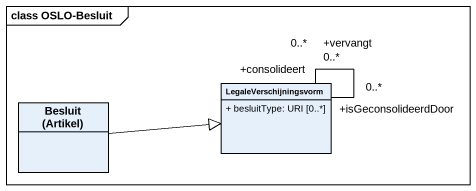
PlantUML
@startuml
mainframe class OSLO-Besluit
hide circle
hide empty members
skinparam classAttributeIconSize 0
class "Besluit (Artikel)" as Besluit_Artikel
class LegaleVerschijningsvorm {
  + besluitType: URI [0..*]
}
Besluit_Artikel -right-|> LegaleVerschijningsvorm
LegaleVerschijningsvorm "+isGeconsolideerdDoor\n0..*" -- "+consolideert\n0..*" LegaleVerschijningsvorm
LegaleVerschijningsvorm -- "+vervangt\n0..*" LegaleVerschijningsvorm
@enduml
